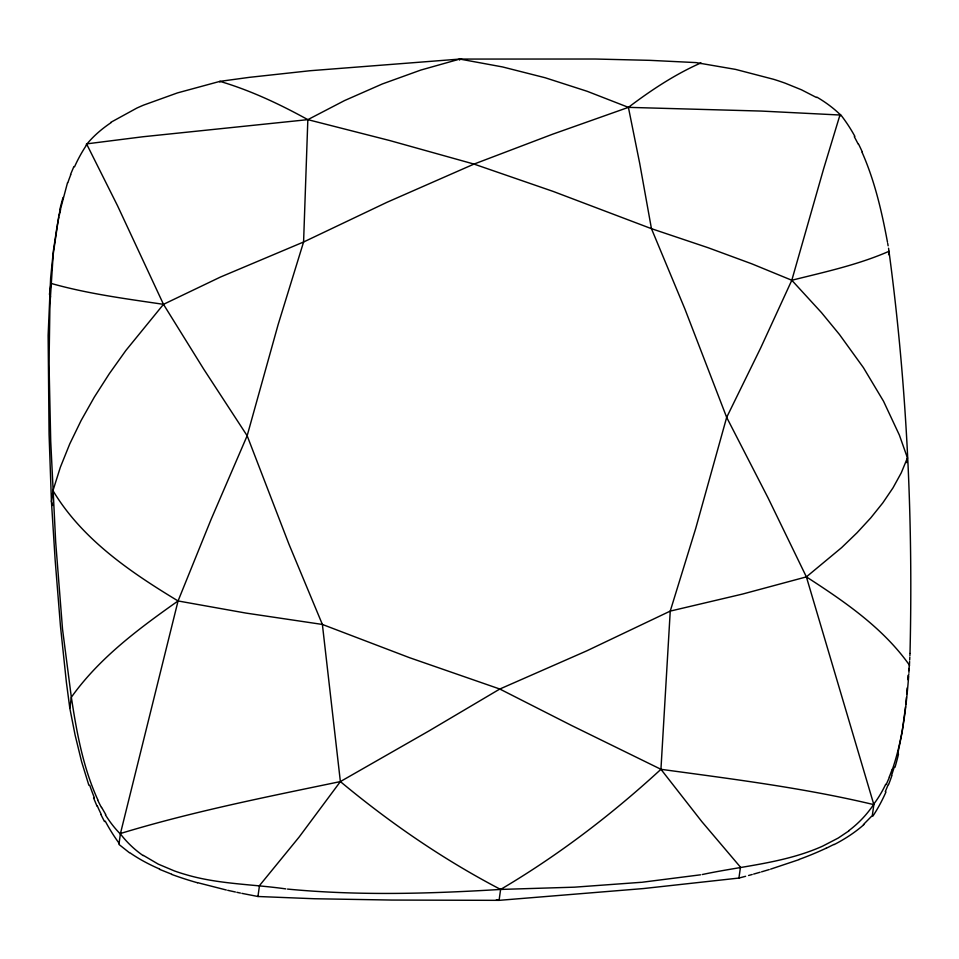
<?xml version="1.0" encoding="UTF-8"?>
<svg xmlns="http://www.w3.org/2000/svg" width="959" height="959" viewBox="0 0 959 959"><rect width="100%" height="100%" fill="white"/><g stroke="black" fill="none" stroke-linecap="round" stroke-linejoin="round"><path stroke-width="1.44" d="M910.007 653.127C913.22 517.944 906.782 382.233 888.561 248.225M909.995 653.487L909.899 655.68M909.827 657.131L909.683 660.044M816.481 97.506L801.448 89.786L785.217 83.193A167.789 98.645 18.3 0 0 773.709 79.333L735.577 69.396L696.042 62.599L649.878 60.345L595.287 59.026L459.805 59.074L420.797 70.067L382.269 83.984L344.509 100.587L307.839 119.647L303.583 242.004L278.122 324.633L247.158 435.746L211.1 519.37L178.062 600.957L120.45 833.503L118.928 844.399L129.345 852.683M909.611 661.494L909.384 665.798M907.694 679.619L907.981 675.352M909.216 668.471L908.94 672.451M907.166 687.939L906.723 693.86M908.808 674.441L908.856 673.769M241.848 893.356L257.947 896.497L314.36 898.739L391.775 900.057L499.076 900.345L643.393 888.561L738.933 878.06L740.468 867.164L701.832 821.623L660.943 769.298L670.245 611.099L695.707 528.481L726.67 417.369L760.739 347.817L791.81 280.256L823.625 168.82L839.952 115.02L761.47 111.076L628.409 107.36L552.42 134.272L474.01 164.085L387.1 202.241L303.583 242.004L220.462 277.043L163.486 304.339L125.857 350.491L109.278 373.758L94.33 397.11L81.119 420.51L69.755 443.909L60.333 467.297L52.973 490.636L51.438 501.533L55.154 560.116L60.477 626.275L66.399 682.388L69.803 708.15L75.114 735.097L81.635 761.794L88.863 785.265M908.712 675.759C906.171 707.334 902.731 739.293 892.397 769.418M906.423 697.397L905.764 704.445M905.536 706.759L902.155 732.041L897.684 754.265M86.37 145.253L86.562 143.886L142.951 136.753L307.839 119.647L389.582 140.505L474.01 164.085L553.151 191.416L651.449 228.674L708.006 247.686L751.796 263.821L791.81 280.256L821.455 312.586L839.425 334.451L863.412 367.633L883.527 401.234L899.398 435.146L907.442 457.887L906.77 462.658M69.803 708.15L71.338 697.253L62.527 629.164L55.67 541.883L50.719 441.164L49.029 364.024L49.928 305.034L53.201 254.351L58.943 215.008L67.514 182.713M219.851 82.042L219.947 81.359L249.292 77.355L309.997 70.738L459.805 59.074L502.54 66.938L545.108 77.739L587.172 91.297L628.409 107.36L639.725 163.486L651.449 228.674L684.918 309.038L726.67 417.369L768.123 498.021L806.387 576.886L873.853 804.637L872.318 815.534L863.424 824.56M257.947 896.497L259.481 885.601L299.124 837.063L340.373 781.585L428.925 730.962L499.807 689.03L586.716 650.873L670.245 611.099L742.638 594.041L806.387 576.886L841.642 547.613L857.034 532.772L870.796 517.848L882.819 502.864L893.009 487.843L901.256 472.847L907.442 457.887M459.661 60.105L459.805 59.074M873.853 804.637C803.822 787.878 732.208 779.02 660.943 769.298C611.722 814.587 558.246 855.416 500.61 889.437L499.076 900.345L496.378 899.83M700.837 63.606L700.933 62.922C674.896 74.406 651.041 90.23 628.409 107.36M839.76 116.387L839.952 115.02M888.597 254.686L889.077 251.27C857.993 264.876 824.596 272.044 791.81 280.256M908.653 670.581L909.42 665.126C882.963 627.749 844.328 601.425 806.387 576.886M57.013 226.684L53.368 250.946L50.623 278.122L48.13 335.386L49.077 434.343L51.438 501.533L52.865 505.525M57.228 225.521L57.996 221.457M58.235 220.306L58.931 216.902M59.302 215.212L60.045 211.879M60.309 210.776L60.573 209.685M894.196 767.248L891.498 775.711M70.522 174.538L73.891 166.554M888.25 784.522L885.277 791.654M889.437 777.21L886.14 784.642M848.991 830.83L838.226 838.046L822.714 846.102A161.843 140.841 -39.1 0 1 816.097 848.919C779.739 863.544 740.264 866.385 702.264 874.536M660.943 769.298L571.576 725.495L499.807 689.03L409.481 657.67L322.38 624.441L245.912 613.077L178.062 600.957C138.935 628.577 99.388 657.814 71.338 697.253C76.672 732.161 83.025 767.548 97.842 799.866M110.764 122.368L136.909 108.043A161.843 98.861 -19.1 0 1 143.538 105.13L177.439 92.915L219.947 81.359C250.683 90.458 279.824 104.219 307.839 119.647M833.946 844.399L826.167 848.295M799.159 859.588L770.616 869.142M120.45 833.503C192.579 811.554 266.65 796.917 340.373 781.585C389.929 822.846 443.406 859.6 500.61 889.437L574.525 887.171L641.463 882.292M769.238 869.561L761.566 871.839M760.127 872.246L753.666 874.081M752.228 874.488L748.571 875.495M745.611 876.298L738.933 878.06M700.538 874.812L642.41 882.208M500.61 889.437C429.692 893.752 358.33 895.85 287.496 889.077M285.782 888.897C252.529 884.138 218.4 884.258 185.938 874.632A167.789 149.796 26.7 0 1 174.418 870.94L158.211 864.107L143.323 855.356M340.373 781.585L322.38 624.441L288.899 544.065L247.158 435.746L203.728 369.155L163.486 304.339C125.773 298.752 87.749 293.814 50.995 283.396L49.46 294.293L50.551 296.799M240.409 893.057L236.825 892.302M235.387 892.002L227.703 890.312M226.312 890L197.47 882.64M171.721 874.236L159.482 869.31M178.062 600.957C130.496 572.199 82.066 539.306 52.973 490.636M105.742 814.551L101.63 807.406M854.289 136.646L858.329 144.341M104.495 821.575L100.983 814.694M86.562 143.886L117.573 205.837L163.486 304.339M862.057 152.265C874.704 180.855 881.789 211.531 887.471 242.148M97.015 806.159L93.574 797.924M887.698 243.358L888.13 245.792M885.972 791.966A100.347 60.345 -66.4 0 1 872.858 816.157M891.822 775.759A118.077 68.341 -66.2 0 1 888.573 784.63M898.487 754.182A152.553 86.022 -66.4 0 1 894.999 767.272M826.119 848.224A153.764 70.966 -21.1 0 1 799.111 859.42M863.891 824.62A87.053 40.146 -21.1 0 1 834.162 844.591M119.384 843.656A100.347 52.086 63.2 0 1 105.238 821.12M159.697 869.046A86.49 36.933 19.3 0 1 129.681 852.611M197.47 882.76A155.298 67.753 19.1 0 1 171.649 874.404M94.39 797.828A152.553 74.107 63.5 0 1 89.714 785.289M101.318 814.551A118.077 59.734 63.3 0 1 97.374 806.051M59.902 209.29A152.553 91.836 -86.9 0 1 63.078 197.458M86.981 143.97A93.227 55.742 -19.8 0 1 111.112 122.62M74.538 166.794A113.354 85.015 -60.2 0 1 87.041 144.258M67.801 182.773A148.321 109.734 -60.4 0 1 70.81 174.61M120.211 833.851A113.354 94.857 -88.5 0 1 105.43 814.826M143.131 855.608A93.023 82.786 26.8 0 1 120.235 833.647M101.45 807.538A148.321 122.452 89.8 0 1 97.65 799.998M873.625 804.505A93.227 80.244 -39.3 0 1 848.847 830.638M885.684 784.282A113.354 88.144 85.6 0 1 873.589 804.301M892.17 769.274A148.321 114.109 86.4 0 1 889.221 777.054M840.48 114.505A113.354 80.484 58.6 0 1 854.877 136.37M816.912 97.147A93.023 54.231 18.4 0 1 840.456 114.864M858.641 144.234A148.321 102.481 58.6 0 1 862.369 152.181"/></g></svg>
